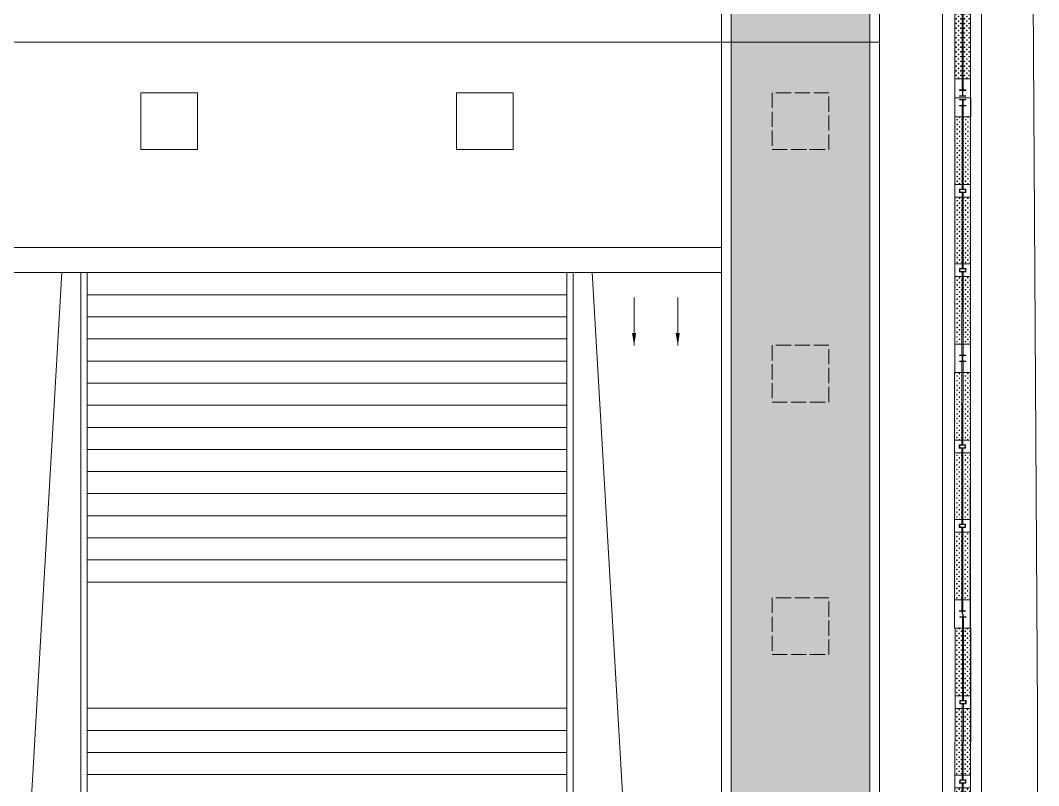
# Model space of a CAD drawing. Header units: millimetres. Extents: x 930469 to 1523124, y -120375 to 411163.
# Drawn here: x 1401818 to 1417949, y 144078 to 156199 of the extents above; entities that cross this region are included whole.
import ezdxf

# ---------------------------------------------------------------- set-up
doc = ezdxf.new("R2010")
doc.units = ezdxf.units.MM
doc.linetypes.add('ACAD_ISO02W100', pattern=[15, 12, -3])
doc.layers.get('0').update_dxf_attribs({"color": 8, "lineweight": 0})
doc.layers.get('Defpoints').update_dxf_attribs({"color": 8, "lineweight": 0})
for name, color, linetype, lineweight in [('A-DIM', 8, 'Continuous', 0), ('A-HATCH', 8, 'Continuous', 0), ('A-NET THAY', 8, 'Continuous', 0), ('A1-KÝ HIỆU', 8, 'Continuous', 0), ('COT VACH', 8, 'Continuous', 0), ('DANCU', 8, 'Continuous', 0), ('Hidden', 8, 'ACAD_ISO02W100', 0), ('Xref Landscape 2020 05 04$0$$0$KT-Tuong', 8, 'Continuous', 0), ('Xref Landscape 2020 05 04$0$A1-DIM', 8, 'Continuous', 0), ('Xref Landscape 2020 05 04$0$A1-KÝ HIỆU', 8, 'Continuous', 0), ('Xref Landscape 2020 05 04$0$CDC-E-Lighting', 8, 'Continuous', 0), ('Xref Landscape 2020 05 04$0$MANH', 8, 'Continuous', 0), ('Xref Landscape 2020 05 04$0$tree', 8, 'Continuous', 0), ('Xref Landscape 2020 05 04$0$Xref Landscape$0$THAY', 8, 'Continuous', 0)]:
    doc.layers.add(name, color=color, linetype=linetype, lineweight=lineweight)
doc.styles.add('uv-abc', font='uv-abc.shx', dxfattribs={"width": 0.85})
doc.dimstyles.new('CNC-Dim-100', dxfattribs={"dimscale": 0, "dimtxt": 250, "dimasz": 100, "dimexe": 1, "dimexo": 0, "dimgap": 50, "dimtad": 1, "dimdec": 0, "dimdsep": 46, "dimtxsty": 'uv-abc', "dimblk": 'ARCHTICK', "dimcen": 0.025, "dimdle": 100, "dimclrd": 1, "dimclre": 1, "dimclrt": 7, "dimadec": 0, "dimazin": 0, "dimtfac": 0.00072, "dimtdec": 0, "dimtix": 1, "dimtmove": 2, "dimatfit": 3, "dimfxl": 1, "dimtolj": 1, "dimarcsym": 0})

# ---------------------------------------------------------------- blocks, each defined once
blk = doc.blocks.new('A$Cd8518536')
at = {"layer": 'Defpoints', "ltscale": 3}
blk.add_lwpolyline([(303.353, 245.926), (361.686, 245.926), (361.686, 8.593), (303.353, 8.593)], close=True, dxfattribs=at)
blk = doc.blocks.new('ukukd')
at = {"layer": 'A-DIM', "ltscale": 3, "xscale": 299.9999983522735, "yscale": 299.9999983522735, "zscale": 299.9999983522735}
blk.add_blockref('A$Cd8518536', (1089738, 446209), dxfattribs=at)
blk = doc.blocks.new('_ArchTick')
at = {"const_width": 0.15}
blk.add_lwpolyline([(-0.5, -0.5), (0.5, 0.5)], dxfattribs=at)
blk = doc.blocks.new('Xref Landscape 2020 05 04$0$123333')
at = {"layer": 'Xref Landscape 2020 05 04$0$tree'}
h = blk.add_hatch(dxfattribs=at)
h.set_pattern_fill('CROSS', color=256, scale=150)
h.set_pattern_definition([(9e-15, (-1079850.712, 449499.754), (37.5, 37.5), [18.75, -56.25]), (90, (-1079841.337, 449490.38), (-37.5, 37.5), [18.75, -56.25])])
h.paths.add_polyline_path([(350, 134), (1425, 134), (1425, 250), (350, 250)])
h = blk.add_hatch(dxfattribs=at)
h.set_pattern_fill('CROSS', color=256, scale=150)
h.set_pattern_definition([(9e-15, (-1078592.38, 449499.754), (37.5, 37.5), [18.75, -56.25]), (90, (-1078583.004, 449490.38), (-37.5, 37.5), [18.75, -56.25])])
h.paths.add_polyline_path([(1625, 134), (2675, 134), (2675, 250), (1625, 250)])
h = blk.add_hatch(dxfattribs=at)
h.set_pattern_fill('CROSS', color=256, scale=150)
h.set_pattern_definition([(9e-15, (-1077459.045, 449499.754), (37.5, 37.5), [18.75, -56.25]), (90, (-1077449.67, 449490.38), (-37.5, 37.5), [18.75, -56.25])])
h.paths.add_polyline_path([(2875, 134), (3950, 134), (3950, 250), (2875, 250)])
h = blk.add_hatch(dxfattribs=at)
h.set_pattern_fill('CROSS', color=256, scale=150)
h.set_pattern_definition([(9e-15, (-1079850.712, 449367.128), (37.5, 37.5), [18.75, -56.25]), (90, (-1079841.337, 449357.753), (-37.5, 37.5), [18.75, -56.25])])
h.paths.add_polyline_path([(350, 1), (1425, 1), (1425, 117), (350, 117)])
h = blk.add_hatch(dxfattribs=at)
h.set_pattern_fill('CROSS', color=256, scale=150)
h.set_pattern_definition([(9e-15, (-1078592.38, 449367.128), (37.5, 37.5), [18.75, -56.25]), (90, (-1078583.004, 449357.753), (-37.5, 37.5), [18.75, -56.25])])
h.paths.add_polyline_path([(1625, 1), (2675, 1), (2675, 117), (1625, 117)])
h = blk.add_hatch(dxfattribs=at)
h.set_pattern_fill('CROSS', color=256, scale=150)
h.set_pattern_definition([(9e-15, (-1077459.045, 449367.128), (37.5, 37.5), [18.75, -56.25]), (90, (-1077449.67, 449357.753), (-37.5, 37.5), [18.75, -56.25])])
h.paths.add_polyline_path([(2875, 1), (3950, 1), (3950, 117), (2875, 117)])
at = {"layer": 'Xref Landscape 2020 05 04$0$$0$KT-Tuong', "ltscale": 3}
for points in [[(125, 129), (161, 129, 0.414214), (168, 136), (168, 175), (175, 175), (175, 75), (168, 75), (168, 114, 0.414214), (161, 121), (125, 121)], [(4175, 129), (4139, 129, -0.414214), (4132, 136), (4132, 175), (4125, 175), (4125, 75), (4132, 75), (4132, 114, -0.414214), (4139, 121), (4175, 121)]]:
    blk.add_lwpolyline(points, format="xyb", dxfattribs=at)
for points in [[(1495, 75), (1550, 75), (1550, 175), (1495, 175)], [(1502, 82), (1543, 82), (1543, 168), (1502, 168)], [(2750, 75), (2805, 75), (2805, 175), (2750, 175)], [(2757, 82), (2798, 82), (2798, 168), (2757, 168)]]:
    blk.add_lwpolyline(points, close=True, dxfattribs=at)
at = {"layer": 'Xref Landscape 2020 05 04$0$A1-DIM'}
for points in [[(175, 134), (1495, 134), (1495, 117), (175, 117)], [(1550, 134), (2750, 134), (2750, 117), (1550, 117)], [(2805, 133), (4125, 134), (4125, 117), (2805, 117)]]:
    blk.add_lwpolyline(points, close=True, dxfattribs=at)
at = {"layer": 'Xref Landscape 2020 05 04$0$MANH'}
for p, q in [((1423, 250), (1423, 0)), ((1623, 250), (1623, 0)), ((2678, 250), (2678, 0)), ((2878, 250), (2878, 0))]:
    blk.add_line(p, q, dxfattribs=at)
blk.add_lwpolyline([(350, 250), (3950, 250), (3950, 0), (350, 0)], close=True, dxfattribs=at)
blk = doc.blocks.new('Xref Landscape 2020 05 04$0$hangrao')
at = {"layer": 'Xref Landscape 2020 05 04$0$$0$KT-Tuong', "ltscale": 3}
for points in [[(67070, -42406), (67070, -42442, -0.414214), (67063, -42449), (67024, -42449), (67024, -42456), (67124, -42456), (67124, -42449), (67085, -42449, -0.414214), (67078, -42442), (67078, -42406)], [(67071, -42556), (67071, -42521, 0.414214), (67064, -42514), (67025, -42514), (67025, -42506), (67125, -42506), (67125, -42514), (67086, -42514, 0.414214), (67079, -42521), (67079, -42556)]]:
    blk.add_lwpolyline(points, format="xyb", dxfattribs=at)
at = {"layer": 'Xref Landscape 2020 05 04$0$A1-KÝ HIỆU'}
blk.add_lwpolyline([(67370, -115549), (67370, 22548), (67200, 22548), (67200, -115099)], dxfattribs=at)
at = {"layer": 'Xref Landscape 2020 05 04$0$MANH'}
blk.add_lwpolyline([(66949, -37220), (66949, -30481), (67199, -30481), (67199, -115099)], dxfattribs=at)
at = {"layer": 'Xref Landscape 2020 05 04$0$Xref Landscape$0$THAY'}
for p, q in [((67200, 22548), (67200, -115099)), ((67200, -34945), (67200, -89871)), ((66755, -35271), (66755, -114909))]:
    blk.add_line(p, q, dxfattribs=at)
for points in [[(66950, -42481), (67200, -42481), (67200, -42181), (66950, -42181)], [(66951, -42781), (67201, -42782), (67202, -42482), (66952, -42481)], [(66947, -46831), (67197, -46832), (67197, -46382), (66947, -46381)], [(66944, -50881), (67194, -50882), (67195, -50432), (66945, -50431)]]:
    blk.add_lwpolyline(points, close=True, dxfattribs=at)
for points in [[(66947, -46381), (67197, -46382), (67197, -46832), (66946, -46831)], [(66943, -50881), (67194, -50882), (67194, -50432), (66944, -50431)], [(66944, -50431), (67194, -50432), (67194, -50882), (66943, -50881)]]:
    blk.add_lwpolyline(points, dxfattribs=at)
for p, rotation in [((66949, -38231), 270), ((67197, -46732), 89.95503401451884), ((67200, -54832), 89.95503401451884)]:
    blk.add_blockref('Xref Landscape 2020 05 04$0$123333', p, dxfattribs=dict(at, rotation=rotation))
at = {"layer": 'Xref Landscape 2020 05 04$0$Xref Landscape$0$THAY', "xscale": -1, "rotation": 89.95503401451882}
blk.add_blockref('Xref Landscape 2020 05 04$0$123333', (67197, -46482), dxfattribs=at)
blk = doc.blocks.new('frefegthmm')
at = {"layer": 'A-HATCH', "ltscale": 3}
h = blk.add_hatch(dxfattribs=at)
h.set_pattern_fill('CROSS', color=256, scale=700)
h.set_pattern_definition([(0, (702952.46, 588222.34), (175, 175), [87.5, -262.5]), (90, (702996.21, 588178.6), (-175, 175), [87.5, -262.5])])
h.paths.add_polyline_path([(1564510, 527498), (1643410, 527498), (1643410, 510298), (1629210, 510298), (1629210, 512498), (1641210, 512498), (1641210, 525298), (1566710, 525298), (1566710, 510298), (1564510, 510298)])
at = {"layer": 'A-NET THAY', "ltscale": 3}
for p, q in [((1576010, 515098), (1576010, 522698)), ((1576360, 515098), (1576360, 522698)), ((1576710, 515098), (1576710, 522698)), ((1577060, 515098), (1577060, 522698)), ((1577410, 515098), (1577410, 522698)), ((1577760, 515098), (1577760, 522698)), ((1578110, 515098), (1578110, 522698)), ((1578460, 515098), (1578460, 522698)), ((1578810, 515098), (1578810, 522698)), ((1579160, 515098), (1579160, 522698)), ((1579510, 515098), (1579510, 522698)), ((1579860, 515098), (1579860, 522698)), ((1580210, 515098), (1580210, 522698)), ((1580560, 515098), (1580560, 522698)), ((1580910, 515098), (1580910, 522698)), ((1582910, 515098), (1582910, 522698)), ((1583260, 515098), (1583260, 522698)), ((1583610, 515098), (1583610, 522698)), ((1583960, 515098), (1583960, 522698))]:
    blk.add_line(p, q, dxfattribs=at)
blk.add_lwpolyline([(1644460, 528648), (1563460, 528648), (1563460, 510648, 0.414214), (1564960, 509148), (1642960, 509148, 0.414214), (1644460, 510648)], format="xyb", close=True, dxfattribs=at)
for points in [[(1564360, 527648), (1643560, 527648), (1643560, 510148), (1629060, 510148), (1629060, 512648), (1641060, 512648), (1641060, 525148), (1566860, 525148), (1566860, 510148), (1564360, 510148)], [(1564510, 527498), (1643410, 527498), (1643410, 510298), (1629210, 510298), (1629210, 512498), (1641210, 512498), (1641210, 525298), (1566710, 525298), (1566710, 510298), (1564510, 510298)], [(1576010, 522798), (1607910, 522798), (1607910, 523098), (1595860, 523798), (1588060, 523798), (1576010, 523098)], [(1574060, 520948), (1574060, 521848), (1573160, 521848), (1573160, 520948)], [(1574060, 515948), (1574060, 516848), (1573160, 516848), (1573160, 515948)], [(1576010, 514998), (1607910, 514998), (1607910, 514698), (1595860, 513998), (1588060, 513998), (1576010, 514698)]]:
    blk.add_lwpolyline(points, close=True, dxfattribs=at)
for points in [[(1575610, 512648), (1575610, 525148)], [(1576010, 523098), (1576010, 525148)], [(1576010, 514698), (1576010, 512648)]]:
    blk.add_lwpolyline(points, dxfattribs=at)
at = {"layer": 'A1-KÝ HIỆU', "ltscale": 3}
for points in [[(1607910, 522798), (1576010, 522798), (1576010, 522698), (1607910, 522698)], [(1607910, 514998), (1576010, 514998), (1576010, 515098), (1607910, 515098)]]:
    blk.add_lwpolyline(points, close=True, dxfattribs=at)
at = {"layer": 'Hidden', "ltscale": 20}
for points in [[(1574060, 525948), (1574060, 526848), (1573160, 526848), (1573160, 525948)], [(1578060, 525948), (1578060, 526848), (1577160, 526848), (1577160, 525948)], [(1582060, 525948), (1582060, 526848), (1581160, 526848), (1581160, 525948)]]:
    blk.add_lwpolyline(points, close=True, dxfattribs=at)
at = {"layer": 'A1-KÝ HIỆU', "ltscale": 3}
for points in [[(1577166, 524454), (1576404, 524454)], [(1577166, 523762), (1576404, 523762)]]:
    blk.add_leader(points, dimstyle='CNC-Dim-100', override={"dimscale": 1, "dimasz": 200, "dimtad": 0}, dxfattribs=at)

msp = doc.modelspace()

# ---------------------------------------------------------------- linework, layer by layer
at = {"layer": 'DANCU'}
for p, q in [((1417466.9, 222388.4), (1417928.6, 145237.9)), ((1417928.6, 145237.9), (1417949, 81975.2))]:
    msp.add_line(p, q, dxfattribs=at)

# ---------------------------------------------------------------- block references
at = {"layer": 'A-DIM'}
msp.add_blockref('ukukd', (217183.1, -364133.5), dxfattribs=at)

# ---------------------------------------------------------------- next in the draw order: block references
at = {"layer": 'COT VACH', "rotation": 269.9999999999985}
msp.add_blockref('frefegthmm', (887778.3, 1728213.1), dxfattribs=at)

# ---------------------------------------------------------------- next in the draw order: block references
at = {"layer": 'Xref Landscape 2020 05 04$0$CDC-E-Lighting'}
msp.add_blockref('Xref Landscape 2020 05 04$0$hangrao', (1349671.8, 197453), dxfattribs=at)

doc.saveas('drawing.dxf')
